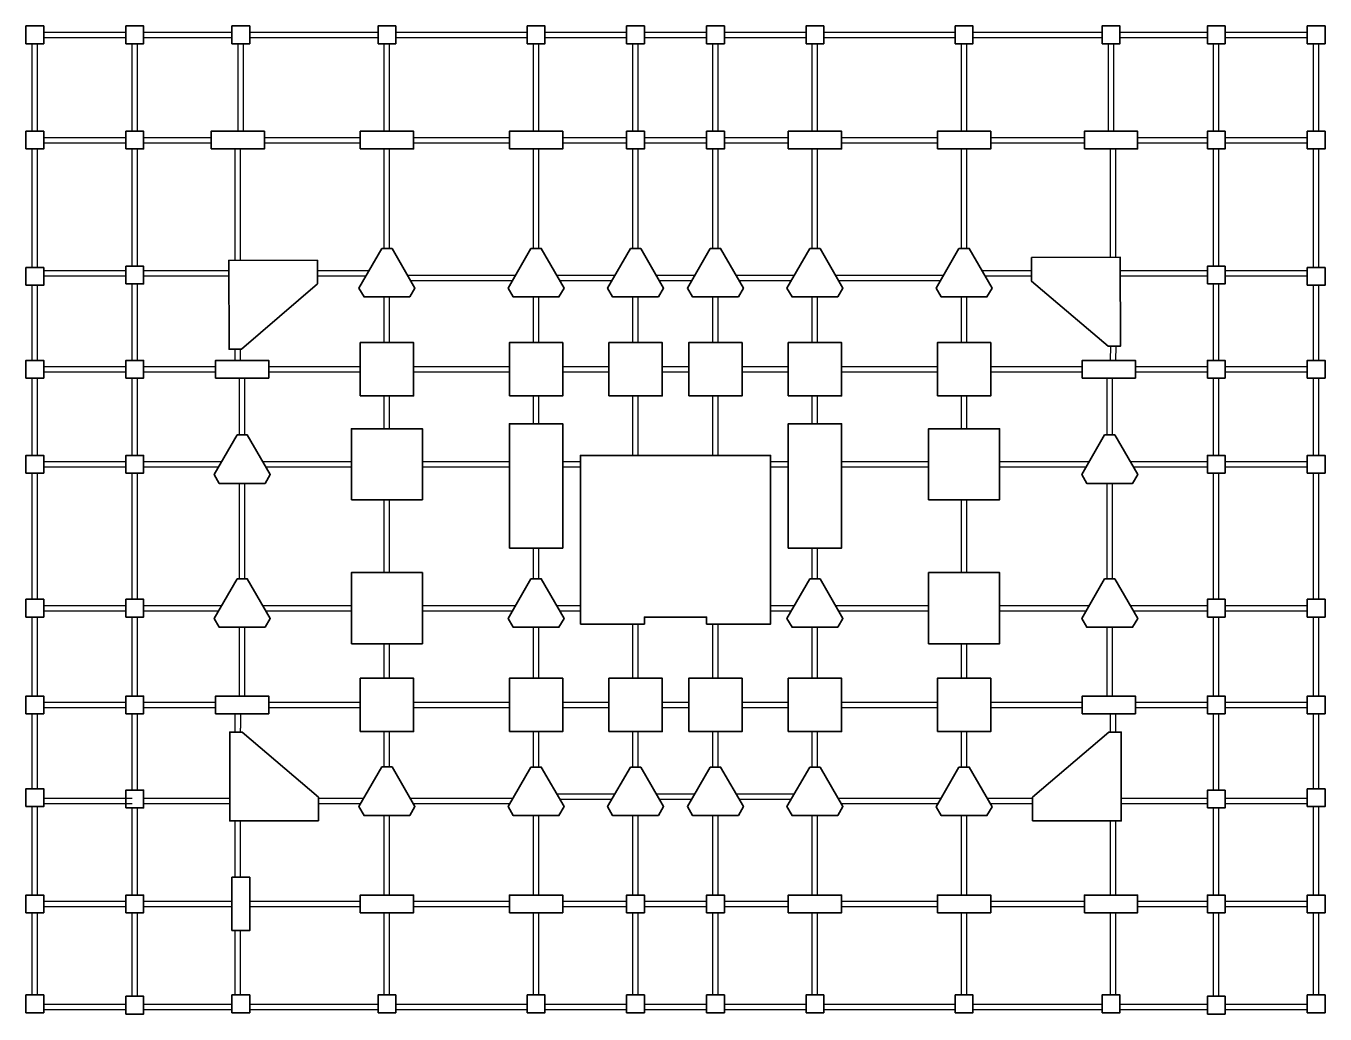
# Model space of a CAD drawing. Header units: millimetres. Extents: x -8252 to 341964, y -299084 to 206355.
# Drawn here: x 146608 to 219758, y -299084 to -243459 of the extents above; entities that cross this region are included whole.
import ezdxf

# ---------------------------------------------------------------- set-up
doc = ezdxf.new("R2010")
doc.units = ezdxf.units.MM
doc.header["$LTSCALE"] = 500
for name, color, linetype, lineweight in [('fb', 7, 'Continuous', 35), ('s117', 4, 'Continuous', 25), ('s121', 2, 'Continuous', 35)]:
    doc.layers.add(name, color=color, linetype=linetype, lineweight=lineweight)

msp = doc.modelspace()

# ---------------------------------------------------------------- linework, layer by layer
at = {"layer": 'fb'}
msp.add_lwpolyline([(177833.088, -277133.577), (181433.088, -277133.577), (181433.088, -276733.577), (184933.088, -276733.577), (184933.088, -277133.577), (188533.088, -277133.577), (188533.088, -267633.577), (177833.088, -267633.577), (177833.088, -277133.577)], dxfattribs=at)
at = {"layer": 's117'}
for p, q in [((147608.088, -243808.577), (152233.088, -243808.577)), ((147608.088, -244108.577), (152233.088, -244108.577)), ((153233.088, -243808.577), (158208.088, -243808.577)), ((153233.088, -244108.577), (158208.088, -244108.577)), ((159208.088, -243808.577), (166433.274, -243808.577)), ((159208.088, -244108.577), (166433.274, -244108.577)), ((167433.274, -243808.577), (174833.088, -243808.577)), ((167433.274, -244108.577), (174833.088, -244108.577)), ((175833.088, -243808.577), (180433.088, -243808.577)), ((175833.088, -244108.577), (180433.088, -244108.577)), ((181433.088, -243808.577), (184933.088, -243808.577)), ((181433.088, -244108.577), (184933.088, -244108.577)), ((185933.088, -243808.577), (190533.088, -243808.577)), ((185933.088, -244108.577), (190533.088, -244108.577)), ((191533.088, -243808.577), (198933.088, -243808.577)), ((191533.088, -244108.577), (198933.088, -244108.577)), ((199933.088, -243808.577), (207208.088, -243808.577)), ((199933.088, -244108.577), (207208.088, -244108.577)), ((208208.088, -243808.577), (213133.088, -243808.577)), ((208208.088, -244108.577), (213133.088, -244108.577)), ((214133.088, -243808.577), (218758.088, -243808.577)), ((214133.088, -244108.577), (218758.088, -244108.577)), ((146958.088, -249383.577), (146958.088, -244458.577)), ((147258.088, -249383.577), (147258.088, -244458.577)), ((152583.088, -249383.577), (152583.088, -244458.577)), ((152883.088, -249383.577), (152883.088, -244458.577)), ((158558.088, -249383.577), (158558.088, -244458.577)), ((158858.088, -249383.577), (158858.088, -244458.577)), ((166783.196, -249383.577), (166783.265, -244458.577)), ((167083.196, -249383.577), (167083.265, -244458.577)), ((175183.088, -249383.577), (175183.088, -244458.577)), ((175483.088, -249383.577), (175483.088, -244458.577)), ((180783.088, -249383.577), (180783.088, -244458.577)), ((181083.088, -249383.577), (181083.088, -244458.577)), ((185283.088, -249383.577), (185283.088, -244458.577)), ((185583.088, -249383.577), (185583.088, -244458.577)), ((190883.088, -249383.577), (190883.088, -244458.577)), ((191183.088, -249383.577), (191183.088, -244458.577)), ((199283.088, -249383.577), (199283.088, -244458.577)), ((199583.088, -249383.577), (199583.088, -244458.577)), ((207558.088, -249383.577), (207558.088, -244458.577)), ((207858.088, -249383.577), (207858.088, -244458.577)), ((213483.088, -249383.577), (213483.088, -244458.577)), ((213783.088, -249383.577), (213783.088, -244458.577)), ((219108.088, -249383.577), (219108.088, -244458.577)), ((219408.088, -249383.577), (219408.088, -244458.577)), ((147608.088, -249733.577), (152233.088, -249733.577)), ((147608.088, -250033.577), (152233.088, -250033.577)), ((153233.088, -249733.577), (157033.088, -249733.577)), ((153233.088, -250033.577), (157033.088, -250033.577)), ((160033.088, -249733.577), (165433.19, -249733.577)), ((160033.088, -250033.577), (165433.19, -250033.577)), ((168433.19, -249733.577), (173833.088, -249733.577)), ((168433.19, -250033.577), (173833.088, -250033.577)), ((176833.088, -249733.577), (180433.088, -249733.577)), ((176833.088, -250033.577), (180433.088, -250033.577)), ((181433.088, -249733.577), (184933.088, -249733.577)), ((181433.088, -250033.577), (184933.088, -250033.577)), ((185933.088, -249733.577), (189533.088, -249733.577)), ((185933.088, -250033.577), (189533.088, -250033.577)), ((192533.088, -249733.577), (197933.088, -249733.577)), ((192533.088, -250033.577), (197933.088, -250033.577)), ((200933.088, -249733.577), (206208.088, -249733.577)), ((200933.088, -250033.577), (206208.088, -250033.577)), ((209208.088, -249733.577), (213133.088, -249733.577)), ((209208.088, -250033.577), (213133.088, -250033.577)), ((214133.088, -249733.577), (218758.088, -249733.577)), ((214133.088, -250033.577), (218758.088, -250033.577)), ((146958.088, -257058.577), (146958.088, -250383.577)), ((147258.088, -257058.577), (147258.088, -250383.577)), ((152583.088, -256983.577), (152583.088, -250383.577)), ((152883.088, -256983.577), (152883.088, -250383.577)), ((158383.088, -256653.983), (158383.088, -250383.577)), ((158683.088, -256652.925), (158683.088, -250383.577)), ((166783.107, -255978.877), (166783.183, -250383.577)), ((167083.107, -255978.877), (167083.183, -250383.577)), ((175183.088, -255978.877), (175183.088, -250383.577)), ((175483.088, -255978.877), (175483.088, -250383.577)), ((180783.088, -255978.877), (180783.088, -250383.577)), ((181083.088, -255978.877), (181083.088, -250383.577)), ((185283.088, -255978.877), (185283.088, -250383.577)), ((185583.088, -255978.877), (185583.088, -250383.577)), ((190883.088, -255978.877), (190883.088, -250383.577)), ((191183.088, -255978.877), (191183.088, -250383.577)), ((199283.088, -255978.877), (199283.088, -250383.577)), ((199583.088, -255978.877), (199583.088, -250383.577)), ((207683.088, -256480.136), (207683.088, -250383.577)), ((207983.088, -256479.078), (207983.088, -250383.577)), ((213483.088, -256983.577), (213483.088, -250383.577)), ((213783.088, -256983.577), (213783.088, -250383.577)), ((219108.088, -257058.577), (219108.088, -250383.577)), ((219408.088, -257058.577), (219408.088, -250383.577)), ((147608.088, -257233.577), (152233.088, -257233.577)), ((153233.088, -257233.577), (158028.954, -257233.577)), ((163032.884, -257233.276), (165920.057, -257233.498)), ((168090.502, -257483.577), (174175.675, -257483.577)), ((176490.502, -257483.577), (179775.675, -257483.577)), ((182090.503, -257483.577), (184275.673, -257483.577)), ((186590.503, -257483.577), (189875.673, -257483.577)), ((192190.503, -257483.577), (198275.673, -257483.577)), ((200446.105, -257233.473), (203229.531, -257233.189)), ((208230.329, -257233.577), (213133.088, -257233.577)), ((214133.088, -257233.577), (218758.088, -257233.577)), ((146958.088, -262283.577), (146958.088, -258058.577)), ((147258.088, -262283.577), (147258.088, -258058.577)), ((147608.088, -257533.577), (152233.088, -257533.577)), ((152583.088, -262283.577), (152583.088, -257983.577)), ((152883.088, -262283.577), (152883.088, -257983.577)), ((153233.088, -257533.577), (158030.012, -257533.577)), ((163032.861, -257533.276), (165746.86, -257533.485)), ((168263.706, -257783.577), (174002.47, -257783.577)), ((176663.706, -257783.577), (179602.47, -257783.577)), ((182263.708, -257783.577), (184102.468, -257783.577)), ((186763.708, -257783.577), (189702.468, -257783.577)), ((192363.708, -257783.577), (198102.468, -257783.577)), ((200619.3, -257533.455), (203230.72, -257533.189)), ((208231.387, -257533.577), (213133.088, -257533.577)), ((213483.088, -262283.577), (213483.088, -257983.577)), ((213783.088, -262283.577), (213783.088, -257983.577)), ((214133.088, -257533.577), (218758.088, -257533.577)), ((219108.088, -262283.577), (219108.088, -258058.577)), ((219408.088, -262283.577), (219408.088, -258058.577)), ((166783.088, -261283.577), (166783.088, -258710.928)), ((167083.088, -261283.577), (167083.088, -258710.928)), ((175183.088, -261283.577), (175183.088, -258710.928)), ((175483.088, -261283.577), (175483.088, -258710.928)), ((180783.088, -261283.577), (180783.088, -258710.928)), ((181083.088, -261283.577), (181083.088, -258710.928)), ((185283.088, -261283.577), (185283.088, -258710.928)), ((185583.088, -261283.577), (185583.088, -258710.928)), ((190883.088, -261283.577), (190883.088, -258710.928)), ((191183.088, -261283.577), (191183.088, -258710.928)), ((199283.088, -261283.577), (199283.088, -258710.928)), ((199583.088, -261283.577), (199583.088, -258710.928)), ((158384.343, -262283.577), (158385.926, -261653.803)), ((158684.345, -262283.577), (158685.93, -261652.745)), ((207686.654, -262283.577), (207692.392, -261479.934)), ((207986.661, -262283.577), (207992.407, -261478.876)), ((146958.088, -267633.577), (146958.088, -263283.577)), ((147258.088, -267633.577), (147258.088, -263283.577)), ((147608.088, -262633.577), (152233.088, -262633.577)), ((147608.088, -262933.577), (152233.088, -262933.577)), ((152583.088, -267633.577), (152583.088, -263283.577)), ((152883.088, -267633.577), (152883.088, -263283.577)), ((153233.088, -262633.577), (157283.088, -262633.577)), ((153233.088, -262933.577), (157283.088, -262933.577)), ((158633.088, -266478.876), (158633.088, -263283.577)), ((158933.088, -266478.876), (158933.088, -263283.577)), ((160283.088, -262633.577), (165433.088, -262633.577)), ((160283.088, -262933.577), (165433.088, -262933.577)), ((168433.088, -262633.577), (173833.088, -262633.577)), ((168433.088, -262933.577), (173833.088, -262933.577)), ((176833.088, -262633.577), (179433.088, -262633.577)), ((176833.088, -262933.577), (179433.088, -262933.577)), ((182433.088, -262633.577), (183933.088, -262633.577)), ((182433.088, -262933.577), (183933.088, -262933.577)), ((186933.088, -262633.577), (189533.088, -262633.577)), ((186933.088, -262933.577), (189533.088, -262933.577)), ((192533.088, -262633.577), (197933.088, -262633.577)), ((192533.088, -262933.577), (197933.088, -262933.577)), ((200933.088, -262633.577), (206083.088, -262633.577)), ((200933.088, -262933.577), (206083.088, -262933.577)), ((207483.088, -266478.876), (207483.088, -263283.577)), ((207783.088, -266478.876), (207783.088, -263283.577)), ((209083.088, -262633.577), (213133.088, -262633.577)), ((209083.088, -262933.577), (213133.088, -262933.577)), ((213483.088, -267633.577), (213483.088, -263283.577)), ((213783.088, -267633.577), (213783.088, -263283.577)), ((214133.088, -262633.577), (218758.088, -262633.577)), ((214133.088, -262933.577), (218758.088, -262933.577)), ((219108.088, -267633.577), (219108.088, -263283.577)), ((219408.088, -267633.577), (219408.088, -263283.577)), ((166783.088, -266133.577), (166783.088, -264283.577)), ((167083.088, -266133.577), (167083.088, -264283.577)), ((175183.088, -265854.108), (175183.088, -264283.577)), ((175483.088, -265854.108), (175483.088, -264283.577)), ((180783.088, -267633.577), (180783.088, -264283.577)), ((181083.088, -267633.577), (181083.088, -264283.577)), ((185283.088, -267633.577), (185283.088, -264283.577)), ((185583.088, -267633.577), (185583.088, -264283.577)), ((190883.088, -265854.108), (190883.088, -264283.577)), ((191183.088, -265854.108), (191183.088, -264283.577)), ((199283.088, -266133.577), (199283.088, -264283.577)), ((199583.088, -266133.577), (199583.088, -264283.577)), ((147608.088, -267983.577), (152233.088, -267983.577)), ((147608.088, -268283.577), (152233.088, -268283.577)), ((153233.088, -267983.577), (157625.675, -267983.577)), ((153233.088, -268283.577), (157452.47, -268283.577)), ((159940.503, -267983.577), (164933.088, -267983.577)), ((160113.708, -268283.577), (164933.088, -268283.577)), ((168933.088, -267983.577), (173833.088, -267983.577)), ((168933.088, -268283.577), (173833.088, -268283.577)), ((176833.088, -267983.577), (177833.088, -267983.577)), ((176833.088, -268283.577), (177833.088, -268283.577)), ((188533.088, -267983.577), (189533.088, -267983.577)), ((188533.088, -268283.577), (189533.088, -268283.577)), ((192533.088, -267983.577), (197433.088, -267983.577)), ((192533.088, -268283.577), (197433.088, -268283.577)), ((201433.088, -267983.577), (206475.673, -267983.577)), ((201433.088, -268283.577), (206302.468, -268283.577)), ((208790.504, -267983.577), (213133.088, -267983.577)), ((208963.709, -268283.577), (213133.088, -268283.577)), ((214133.088, -267983.577), (218758.088, -267983.577)), ((214133.088, -268283.577), (218758.088, -268283.577)), ((146958.088, -275733.577), (146958.088, -268633.577)), ((147258.088, -275733.577), (147258.088, -268633.577)), ((152583.088, -275733.577), (152583.088, -268633.577)), ((152883.088, -275733.577), (152883.088, -268633.577)), ((213483.088, -275733.577), (213483.088, -268633.577)), ((213783.088, -275733.577), (213783.088, -268633.577)), ((219108.088, -275733.577), (219108.088, -268633.577)), ((219408.088, -275733.577), (219408.088, -268633.577)), ((158633.088, -274578.876), (158633.088, -269210.927)), ((158933.088, -274578.876), (158933.088, -269210.927)), ((207483.088, -274578.876), (207483.088, -269210.927)), ((207783.088, -274578.876), (207783.088, -269210.927)), ((166783.088, -274233.577), (166783.088, -270133.577)), ((167083.088, -274233.577), (167083.088, -270133.577)), ((199283.088, -274233.577), (199283.088, -270133.577)), ((199583.088, -274233.577), (199583.088, -270133.577)), ((175183.088, -274578.876), (175183.088, -272854.108)), ((175483.088, -274578.876), (175483.088, -272854.108)), ((190883.088, -274578.876), (190883.088, -272854.108)), ((191183.088, -274578.876), (191183.088, -272854.108)), ((147608.088, -276083.577), (152233.088, -276083.577)), ((147608.088, -276383.577), (152233.088, -276383.577)), ((153233.088, -276083.577), (157625.675, -276083.577)), ((153233.088, -276383.577), (157452.47, -276383.577)), ((159940.503, -276083.577), (164933.088, -276083.577)), ((160113.708, -276383.577), (164933.088, -276383.577)), ((168933.088, -276083.577), (174175.674, -276083.577)), ((168933.088, -276383.577), (174002.47, -276383.577)), ((176490.503, -276083.577), (177833.088, -276083.577)), ((176663.708, -276383.577), (177833.088, -276383.577)), ((188533.088, -276083.577), (189875.673, -276083.577)), ((188533.088, -276383.577), (189702.468, -276383.577)), ((192190.504, -276083.577), (197433.088, -276083.577)), ((192363.709, -276383.577), (197433.088, -276383.577)), ((201433.088, -276083.577), (206475.673, -276083.577)), ((201433.088, -276383.577), (206302.468, -276383.577)), ((208790.504, -276083.577), (213133.088, -276083.577)), ((208963.709, -276383.577), (213133.088, -276383.577)), ((214133.088, -276083.577), (218758.088, -276083.577)), ((214133.088, -276383.577), (218758.088, -276383.577)), ((146958.088, -281183.577), (146958.088, -276733.577)), ((147258.088, -281183.577), (147258.088, -276733.577)), ((152583.088, -281183.577), (152583.088, -276733.577)), ((152883.088, -281183.577), (152883.088, -276733.577)), ((180783.088, -280183.577), (180783.088, -277133.577)), ((181083.088, -280183.577), (181083.088, -277133.577)), ((185283.088, -280183.577), (185283.088, -277133.577)), ((185583.088, -280183.577), (185583.088, -277133.577)), ((213483.088, -281183.577), (213483.088, -276733.577)), ((213783.088, -281183.577), (213783.088, -276733.577)), ((219108.088, -281183.577), (219108.088, -276733.577)), ((219408.088, -281183.577), (219408.088, -276733.577)), ((158633.088, -281183.577), (158633.088, -277310.927)), ((158933.088, -281183.577), (158933.088, -277310.927)), ((175183.088, -280183.577), (175183.088, -277310.927)), ((175483.088, -280183.577), (175483.088, -277310.927)), ((190883.088, -280183.577), (190883.088, -277310.927)), ((191183.088, -280183.577), (191183.088, -277310.927)), ((207483.088, -281183.577), (207483.088, -277310.927)), ((207783.088, -281183.577), (207783.088, -277310.927)), ((166783.088, -280183.577), (166783.088, -278233.577)), ((167083.088, -280183.577), (167083.088, -278233.577)), ((199283.088, -280183.577), (199283.088, -278233.577)), ((199583.088, -280183.577), (199583.088, -278233.577)), ((147608.088, -281533.577), (152233.088, -281533.577)), ((153233.088, -281533.577), (157283.088, -281533.577)), ((160283.088, -281533.577), (165433.088, -281533.577)), ((168433.088, -281533.577), (173833.088, -281533.577)), ((176833.088, -281533.577), (179433.088, -281533.577)), ((182433.088, -281533.577), (183933.088, -281533.577)), ((186933.088, -281533.577), (189533.088, -281533.577)), ((192533.088, -281533.577), (197933.088, -281533.577)), ((200933.088, -281533.577), (206083.088, -281533.577)), ((209083.088, -281533.577), (213133.088, -281533.577)), ((214133.088, -281533.577), (218758.088, -281533.577)), ((146958.088, -286405.577), (146958.088, -282183.577)), ((147258.088, -286405.577), (147258.088, -282183.577)), ((147608.088, -281833.577), (152233.088, -281833.577)), ((152583.088, -286480.577), (152583.088, -282183.577)), ((152883.088, -286480.577), (152883.088, -282183.577)), ((153233.088, -281833.577), (157283.088, -281833.577)), ((158383.088, -282983.577), (158383.088, -282183.577)), ((158683.088, -282183.577), (158683.088, -282983.857)), ((160283.088, -281833.577), (165433.088, -281833.577)), ((168433.088, -281833.577), (173833.088, -281833.577)), ((176833.088, -281833.577), (179433.088, -281833.577)), ((182433.088, -281833.577), (183933.088, -281833.577)), ((186933.088, -281833.577), (189533.088, -281833.577)), ((192533.088, -281833.577), (197933.088, -281833.577)), ((200933.088, -281833.577), (206083.088, -281833.577)), ((207685.587, -283213.802), (207683.905, -282183.577)), ((207985.587, -283213.802), (207983.906, -282183.577)), ((209083.088, -281833.577), (213133.088, -281833.577)), ((213483.088, -286484.577), (213483.088, -282183.577)), ((213783.088, -286484.577), (213783.088, -282183.577)), ((214133.088, -281833.577), (218758.088, -281833.577)), ((219108.088, -286409.577), (219108.088, -282183.577)), ((219408.088, -286409.577), (219408.088, -282183.577)), ((158382.657, -283213.802), (158383.088, -282983.436)), ((158682.658, -283213.802), (158683.088, -282983.717)), ((166783.088, -285176.876), (166783.088, -283183.577)), ((167083.088, -285176.876), (167083.088, -283183.577)), ((175183.088, -285177.876), (175183.088, -283183.577)), ((175483.088, -285177.876), (175483.088, -283183.577)), ((180783.088, -285177.876), (180783.088, -283183.577)), ((181083.088, -285177.876), (181083.088, -283183.577)), ((185283.088, -285177.876), (185283.088, -283183.577)), ((185583.088, -285177.876), (185583.088, -283183.577)), ((190883.088, -285177.876), (190883.088, -283183.577)), ((191183.088, -285177.876), (191183.088, -283183.577)), ((199283.088, -285178.876), (199283.088, -283183.577)), ((199583.088, -285178.876), (199583.088, -283183.577)), ((176490.503, -286682.577), (179775.674, -286682.577)), ((182090.504, -286682.577), (184275.673, -286682.577)), ((186590.504, -286682.577), (189875.673, -286682.577)), ((146958.088, -292383.577), (146958.088, -287405.577)), ((147258.088, -292383.577), (147258.088, -287405.577)), ((147608.088, -286933.577), (152583.088, -286933.577)), ((147608.088, -287233.577), (152583.088, -287233.577)), ((153233.088, -286933.577), (158082.557, -286933.577)), ((153233.088, -287233.577), (158082.557, -287233.577)), ((163083.085, -286931.642), (165630.56, -286932.922)), ((163083.216, -287231.642), (165457.405, -287232.835)), ((168235.995, -286933.577), (174030.759, -286933.577)), ((168409.2, -287233.577), (173857.554, -287233.577)), ((176663.708, -286982.577), (179602.469, -286982.577)), ((182263.709, -286982.577), (184102.468, -286982.577)), ((186763.709, -286982.577), (189702.468, -286982.577)), ((192335.419, -286933.577), (198131.335, -286933.577)), ((192508.624, -287233.577), (197958.13, -287233.577)), ((200734.887, -286933.655), (203283.09, -286933.808)), ((200908.098, -287233.665), (203282.96, -287233.808)), ((208283.62, -286933.577), (213133.088, -286933.577)), ((208283.62, -287233.577), (213133.088, -287233.577)), ((214133.088, -286933.577), (218758.088, -286933.577)), ((214133.088, -287233.577), (218758.088, -287233.577)), ((219108.088, -292383.577), (219108.088, -287409.577)), ((219408.088, -292383.577), (219408.088, -287409.577)), ((152583.088, -292383.577), (152583.088, -287480.577)), ((152883.088, -292383.577), (152883.088, -287480.577)), ((166783.088, -292383.577), (166783.088, -287908.927)), ((167083.088, -292383.577), (167083.088, -287908.927)), ((175183.088, -292383.577), (175183.088, -287909.927)), ((175483.088, -292383.577), (175483.088, -287909.927)), ((180783.088, -292383.577), (180783.088, -287909.927)), ((181083.088, -292383.577), (181083.088, -287909.927)), ((185283.088, -292383.577), (185283.088, -287909.927)), ((185583.088, -292383.577), (185583.088, -287909.927)), ((190883.088, -292383.577), (190883.088, -287909.927)), ((191183.088, -292383.577), (191183.088, -287909.927)), ((199283.088, -292383.577), (199283.088, -287910.927)), ((199583.088, -292383.577), (199583.088, -287910.927)), ((213483.088, -292383.577), (213483.088, -287484.577)), ((213783.088, -292383.577), (213783.088, -287484.577)), ((158383.088, -291383.577), (158383.088, -288213.602)), ((158683.088, -291383.577), (158683.088, -288213.602)), ((207683.088, -292383.577), (207683.088, -288213.602)), ((207983.088, -292383.577), (207983.088, -288213.602)), ((147608.088, -292733.577), (152233.088, -292733.577)), ((147608.088, -293033.577), (152233.088, -293033.577)), ((153233.088, -292733.577), (158208.088, -292733.577)), ((153233.088, -293033.577), (158208.088, -293033.577)), ((159208.088, -292733.577), (165433.088, -292733.577)), ((159208.088, -293033.577), (165433.088, -293033.577)), ((168433.088, -292733.577), (173833.088, -292733.577)), ((168433.088, -293033.577), (173833.088, -293033.577)), ((176833.088, -292733.577), (180433.088, -292733.577)), ((176833.088, -293033.577), (180433.088, -293033.577)), ((181433.088, -292733.577), (184933.088, -292733.577)), ((181433.088, -293033.577), (184933.088, -293033.577)), ((185933.088, -292733.577), (189533.088, -292733.577)), ((185933.088, -293033.577), (189533.088, -293033.577)), ((192533.088, -292733.577), (197933.088, -292733.577)), ((192533.088, -293033.577), (197933.088, -293033.577)), ((200933.088, -292733.577), (206208.088, -292733.577)), ((200933.088, -293033.577), (206208.088, -293033.577)), ((209208.088, -292733.577), (213133.088, -292733.577)), ((209208.088, -293033.577), (213133.088, -293033.577)), ((214133.088, -292733.577), (218758.088, -292733.577)), ((214133.088, -293033.577), (218758.088, -293033.577)), ((146958.088, -298008.577), (146958.088, -293383.577)), ((147258.088, -298008.577), (147258.088, -293383.577)), ((152583.088, -298083.577), (152583.088, -293383.577)), ((152883.088, -298083.577), (152883.088, -293383.577)), ((166783.088, -298008.577), (166783.088, -293383.577)), ((167083.088, -298008.577), (167083.088, -293383.577)), ((175183.088, -298008.577), (175183.088, -293383.577)), ((175483.088, -298008.577), (175483.088, -293383.577)), ((180783.088, -298008.577), (180783.088, -293383.577)), ((181083.088, -298008.577), (181083.088, -293383.577)), ((185283.088, -298008.577), (185283.088, -293383.577)), ((185583.088, -298008.577), (185583.088, -293383.577)), ((190883.088, -298008.577), (190883.088, -293383.577)), ((191183.088, -298008.577), (191183.088, -293383.577)), ((199283.088, -298008.577), (199283.088, -293383.577)), ((199583.088, -298008.577), (199583.088, -293383.577)), ((207683.088, -298008.577), (207683.088, -293383.577)), ((207983.088, -298008.577), (207983.088, -293383.577)), ((213483.088, -298083.577), (213483.088, -293383.577)), ((213783.088, -298083.577), (213783.088, -293383.577)), ((219108.088, -298008.577), (219108.088, -293383.577)), ((219408.088, -298008.577), (219408.088, -293383.577)), ((158383.088, -298008.577), (158383.088, -294383.577)), ((158683.088, -298008.577), (158683.088, -294383.577)), ((147608.088, -298533.577), (152233.088, -298533.577)), ((147608.088, -298833.577), (152233.088, -298833.577)), ((153233.088, -298533.577), (158208.088, -298533.577)), ((153233.088, -298833.577), (158208.088, -298833.577)), ((159208.088, -298533.577), (166433.088, -298533.577)), ((159208.088, -298833.577), (166433.088, -298833.577)), ((167433.088, -298533.577), (174833.088, -298533.577)), ((167433.088, -298833.577), (174833.088, -298833.577)), ((175833.088, -298533.577), (180433.088, -298533.577)), ((175833.088, -298833.577), (180433.088, -298833.577)), ((181433.088, -298533.577), (184933.088, -298533.577)), ((181433.088, -298833.577), (184933.088, -298833.577)), ((185933.088, -298533.577), (190533.088, -298533.577)), ((185933.088, -298833.577), (190533.088, -298833.577)), ((191533.088, -298533.577), (198933.088, -298533.577)), ((191533.088, -298833.577), (198933.088, -298833.577)), ((199933.088, -298533.577), (207208.088, -298533.577)), ((199933.088, -298833.577), (207208.088, -298833.577)), ((208208.088, -298533.577), (213133.088, -298533.577)), ((208208.088, -298833.577), (213133.088, -298833.577)), ((214133.088, -298533.577), (218758.088, -298533.577)), ((214133.088, -298833.577), (218758.088, -298833.577))]:
    msp.add_line(p, q, dxfattribs=at)
at = {"layer": 's121'}
msp.add_line((163027.969, -256637.603), (163027.969, -257964.811), dxfattribs=at)
for points in [[(146608.088, -244458.577), (147608.088, -244458.577), (147608.088, -243458.577), (146608.088, -243458.577)], [(152233.088, -244458.577), (153233.088, -244458.577), (153233.088, -243458.577), (152233.088, -243458.577)], [(158208.088, -244458.577), (159208.088, -244458.577), (159208.088, -243458.577), (158208.088, -243458.577)], [(166433.274, -244458.577), (167433.274, -244458.577), (167433.274, -243458.577), (166433.274, -243458.577)], [(174833.088, -244458.577), (175833.088, -244458.577), (175833.088, -243458.577), (174833.088, -243458.577)], [(180433.088, -244458.577), (181433.088, -244458.577), (181433.088, -243458.577), (180433.088, -243458.577)], [(184933.088, -244458.577), (185933.088, -244458.577), (185933.088, -243458.577), (184933.088, -243458.577)], [(190533.088, -244458.577), (191533.088, -244458.577), (191533.088, -243458.577), (190533.088, -243458.577)], [(198933.088, -244458.577), (199933.088, -244458.577), (199933.088, -243458.577), (198933.088, -243458.577)], [(207208.088, -244458.577), (208208.088, -244458.577), (208208.088, -243458.577), (207208.088, -243458.577)], [(213133.088, -244458.577), (214133.088, -244458.577), (214133.088, -243458.577), (213133.088, -243458.577)], [(218758.088, -244458.577), (219758.088, -244458.577), (219758.088, -243458.577), (218758.088, -243458.577)], [(146608.088, -250383.577), (147608.088, -250383.577), (147608.088, -249383.577), (146608.088, -249383.577)], [(152233.088, -250383.577), (153233.088, -250383.577), (153233.088, -249383.577), (152233.088, -249383.577)], [(157033.088, -250383.577), (160033.088, -250383.577), (160033.088, -249383.577), (157033.088, -249383.577)], [(165433.19, -250383.577), (168433.19, -250383.577), (168433.19, -249383.577), (165433.19, -249383.577)], [(173833.088, -250383.577), (176833.088, -250383.577), (176833.088, -249383.577), (173833.088, -249383.577)], [(180433.088, -250383.577), (181433.088, -250383.577), (181433.088, -249383.577), (180433.088, -249383.577)], [(184933.088, -250383.577), (185933.088, -250383.577), (185933.088, -249383.577), (184933.088, -249383.577)], [(189533.088, -250383.577), (192533.088, -250383.577), (192533.088, -249383.577), (189533.088, -249383.577)], [(197933.088, -250383.577), (200933.088, -250383.577), (200933.088, -249383.577), (197933.088, -249383.577)], [(206208.088, -250383.577), (209208.088, -250383.577), (209208.088, -249383.577), (206208.088, -249383.577)], [(213133.088, -250383.577), (214133.088, -250383.577), (214133.088, -249383.577), (213133.088, -249383.577)], [(218758.088, -250383.577), (219758.088, -250383.577), (219758.088, -249383.577), (218758.088, -249383.577)], [(166644.412, -255978.877), (165355.738, -258210.928), (165644.412, -258710.928), (168221.764, -258710.928), (168510.438, -258210.928), (167221.764, -255978.877)], [(175044.412, -255978.877), (173755.738, -258210.928), (174044.412, -258710.928), (176621.764, -258710.928), (176910.438, -258210.928), (175621.764, -255978.877)], [(180644.412, -255978.877), (179355.738, -258210.928), (179644.412, -258710.928), (182221.764, -258710.928), (182510.44, -258210.928), (181221.764, -255978.877)], [(185144.412, -255978.877), (183855.737, -258210.928), (184144.412, -258710.928), (186721.764, -258710.928), (187010.44, -258210.928), (185721.764, -255978.877)], [(190744.412, -255978.877), (189455.737, -258210.928), (189744.412, -258710.928), (192321.764, -258710.928), (192610.44, -258210.928), (191321.764, -255978.877)], [(199144.412, -255978.877), (197855.737, -258210.928), (198144.412, -258710.928), (200721.764, -258710.928), (201010.44, -258210.928), (199721.764, -255978.877)], [(163027.969, -256637.603), (158026.915, -256655.239), (158044.545, -261655.007), (158751.648, -261652.514), (163032.088, -257969.598)], [(203226.611, -256495.851), (208227.665, -256478.215), (208245.296, -261477.984), (207538.194, -261480.478), (203231.887, -257827.841)], [(146608.088, -258058.577), (147608.088, -258058.577), (147608.088, -257058.577), (146608.088, -257058.577)], [(152233.088, -257983.577), (153233.088, -257983.577), (153233.088, -256983.577), (152233.088, -256983.577)], [(213133.088, -257983.577), (214133.088, -257983.577), (214133.088, -256983.577), (213133.088, -256983.577)], [(218758.088, -258058.577), (219758.088, -258058.577), (219758.088, -257058.577), (218758.088, -257058.577)], [(165433.088, -264283.577), (168433.088, -264283.577), (168433.088, -261283.577), (165433.088, -261283.577)], [(173833.088, -264283.577), (176833.088, -264283.577), (176833.088, -261283.577), (173833.088, -261283.577)], [(179433.088, -264283.577), (182433.088, -264283.577), (182433.088, -261283.577), (179433.088, -261283.577)], [(183933.088, -264283.577), (186933.088, -264283.577), (186933.088, -261283.577), (183933.088, -261283.577)], [(189533.088, -264283.577), (192533.088, -264283.577), (192533.088, -261283.577), (189533.088, -261283.577)], [(197933.088, -264283.577), (200933.088, -264283.577), (200933.088, -261283.577), (197933.088, -261283.577)], [(146608.088, -263283.577), (147608.088, -263283.577), (147608.088, -262283.577), (146608.088, -262283.577)], [(152233.088, -263283.577), (153233.088, -263283.577), (153233.088, -262283.577), (152233.088, -262283.577)], [(157283.088, -263283.577), (160283.088, -263283.577), (160283.088, -262283.577), (157283.088, -262283.577)], [(206083.088, -263283.577), (209083.088, -263283.577), (209083.088, -262283.577), (206083.088, -262283.577)], [(213133.088, -263283.577), (214133.088, -263283.577), (214133.088, -262283.577), (213133.088, -262283.577)], [(218758.088, -263283.577), (219758.088, -263283.577), (219758.088, -262283.577), (218758.088, -262283.577)], [(164933.088, -270133.577), (168933.088, -270133.577), (168933.088, -266133.577), (164933.088, -266133.577)], [(173833.088, -272854.108), (176833.088, -272854.108), (176833.088, -265854.108), (173833.088, -265854.108)], [(189533.088, -272854.108), (192533.088, -272854.108), (192533.088, -265854.108), (189533.088, -265854.108)], [(197433.088, -270133.577), (201433.088, -270133.577), (201433.088, -266133.577), (197433.088, -266133.577)], [(158494.413, -266478.876), (157205.738, -268710.928), (157494.413, -269210.928), (160071.764, -269210.926), (160360.439, -268710.926), (159071.763, -266478.876)], [(207344.412, -266478.876), (206055.737, -268710.928), (206344.412, -269210.928), (208921.764, -269210.926), (209210.44, -268710.926), (207921.764, -266478.876)], [(146608.088, -268633.577), (147608.088, -268633.577), (147608.088, -267633.577), (146608.088, -267633.577)], [(152233.088, -268633.577), (153233.088, -268633.577), (153233.088, -267633.577), (152233.088, -267633.577)], [(213133.088, -268633.577), (214133.088, -268633.577), (214133.088, -267633.577), (213133.088, -267633.577)], [(218758.088, -268633.577), (219758.088, -268633.577), (219758.088, -267633.577), (218758.088, -267633.577)], [(164933.088, -278233.577), (168933.088, -278233.577), (168933.088, -274233.577), (164933.088, -274233.577)], [(197433.088, -278233.577), (201433.088, -278233.577), (201433.088, -274233.577), (197433.088, -274233.577)], [(158494.413, -274578.876), (157205.738, -276810.928), (157494.413, -277310.928), (160071.764, -277310.926), (160360.439, -276810.926), (159071.763, -274578.876)], [(175044.412, -274578.876), (173755.738, -276810.928), (174044.412, -277310.928), (176621.764, -277310.926), (176910.438, -276810.926), (175621.764, -274578.876)], [(190744.412, -274578.876), (189455.737, -276810.928), (189744.412, -277310.928), (192321.764, -277310.926), (192610.44, -276810.926), (191321.764, -274578.876)], [(207344.412, -274578.876), (206055.737, -276810.928), (206344.412, -277310.928), (208921.764, -277310.926), (209210.44, -276810.926), (207921.764, -274578.876)], [(146608.088, -276733.577), (147608.088, -276733.577), (147608.088, -275733.577), (146608.088, -275733.577)], [(152233.088, -276733.577), (153233.088, -276733.577), (153233.088, -275733.577), (152233.088, -275733.577)], [(213133.088, -276733.577), (214133.088, -276733.577), (214133.088, -275733.577), (213133.088, -275733.577)], [(218758.088, -276733.577), (219758.088, -276733.577), (219758.088, -275733.577), (218758.088, -275733.577)], [(165433.088, -283183.577), (168433.088, -283183.577), (168433.088, -280183.577), (165433.088, -280183.577)], [(173833.088, -283183.577), (176833.088, -283183.577), (176833.088, -280183.577), (173833.088, -280183.577)], [(179433.088, -283183.577), (182433.088, -283183.577), (182433.088, -280183.577), (179433.088, -280183.577)], [(183933.088, -283183.577), (186933.088, -283183.577), (186933.088, -280183.577), (183933.088, -280183.577)], [(189533.088, -283183.577), (192533.088, -283183.577), (192533.088, -280183.577), (189533.088, -280183.577)], [(197933.088, -283183.577), (200933.088, -283183.577), (200933.088, -280183.577), (197933.088, -280183.577)], [(146608.088, -282183.577), (147608.088, -282183.577), (147608.088, -281183.577), (146608.088, -281183.577)], [(152233.088, -282183.577), (153233.088, -282183.577), (153233.088, -281183.577), (152233.088, -281183.577)], [(157283.088, -282183.577), (160283.088, -282183.577), (160283.088, -281183.577), (157283.088, -281183.577)], [(206083.088, -282183.577), (209083.088, -282183.577), (209083.088, -281183.577), (206083.088, -281183.577)], [(213133.088, -282183.577), (214133.088, -282183.577), (214133.088, -281183.577), (213133.088, -281183.577)], [(218758.088, -282183.577), (219758.088, -282183.577), (219758.088, -281183.577), (218758.088, -281183.577)], [(163083.642, -288213.602), (158082.557, -288213.602), (158082.557, -283213.802), (158789.663, -283213.802), (163083.064, -286881.601)], [(203282.534, -288213.602), (208283.62, -288213.602), (208283.62, -283213.802), (207576.513, -283213.802), (203283.113, -286881.601)], [(166644.412, -285176.876), (165355.738, -287408.927), (165644.412, -287908.927), (168221.764, -287908.926), (168510.438, -287408.926), (167221.764, -285176.876)], [(175044.412, -285177.876), (173755.738, -287409.927), (174044.412, -287909.927), (176621.764, -287909.926), (176910.438, -287409.926), (175621.764, -285177.876)], [(180644.412, -285177.876), (179355.738, -287409.927), (179644.412, -287909.927), (182221.764, -287909.926), (182510.44, -287409.926), (181221.764, -285177.876)], [(185144.412, -285177.876), (183855.737, -287409.927), (184144.412, -287909.927), (186721.764, -287909.926), (187010.44, -287409.926), (185721.764, -285177.876)], [(190744.412, -285177.876), (189455.737, -287409.927), (189744.412, -287909.927), (192321.764, -287909.926), (192610.44, -287409.926), (191321.764, -285177.876)], [(199144.412, -285178.876), (197855.737, -287410.927), (198144.412, -287910.927), (200721.764, -287910.926), (201010.44, -287410.926), (199721.764, -285178.876)], [(146608.088, -287405.577), (147608.088, -287405.577), (147608.088, -286405.577), (146608.088, -286405.577)], [(152233.088, -287480.577), (153233.088, -287480.577), (153233.088, -286480.577), (152233.088, -286480.577)], [(213133.088, -287484.577), (214133.088, -287484.577), (214133.088, -286484.577), (213133.088, -286484.577)], [(218758.088, -287409.577), (219758.088, -287409.577), (219758.088, -286409.577), (218758.088, -286409.577)], [(158208.088, -294383.577), (159208.088, -294383.577), (159208.088, -291383.577), (158208.088, -291383.577)], [(146608.088, -293383.577), (147608.088, -293383.577), (147608.088, -292383.577), (146608.088, -292383.577)], [(152233.088, -293383.577), (153233.088, -293383.577), (153233.088, -292383.577), (152233.088, -292383.577)], [(165433.088, -293383.577), (168433.088, -293383.577), (168433.088, -292383.577), (165433.088, -292383.577)], [(173833.088, -293383.577), (176833.088, -293383.577), (176833.088, -292383.577), (173833.088, -292383.577)], [(180433.088, -293383.577), (181433.088, -293383.577), (181433.088, -292383.577), (180433.088, -292383.577)], [(184933.088, -293383.577), (185933.088, -293383.577), (185933.088, -292383.577), (184933.088, -292383.577)], [(189533.088, -293383.577), (192533.088, -293383.577), (192533.088, -292383.577), (189533.088, -292383.577)], [(197933.088, -293383.577), (200933.088, -293383.577), (200933.088, -292383.577), (197933.088, -292383.577)], [(206208.088, -293383.577), (209208.088, -293383.577), (209208.088, -292383.577), (206208.088, -292383.577)], [(213133.088, -293383.577), (214133.088, -293383.577), (214133.088, -292383.577), (213133.088, -292383.577)], [(218758.088, -293383.577), (219758.088, -293383.577), (219758.088, -292383.577), (218758.088, -292383.577)], [(146608.088, -299008.577), (147608.088, -299008.577), (147608.088, -298008.577), (146608.088, -298008.577)], [(152233.088, -299083.577), (153233.088, -299083.577), (153233.088, -298083.577), (152233.088, -298083.577)], [(158208.088, -299008.577), (159208.088, -299008.577), (159208.088, -298008.577), (158208.088, -298008.577)], [(166433.088, -299008.577), (167433.088, -299008.577), (167433.088, -298008.577), (166433.088, -298008.577)], [(174833.088, -299008.577), (175833.088, -299008.577), (175833.088, -298008.577), (174833.088, -298008.577)], [(180433.088, -299008.577), (181433.088, -299008.577), (181433.088, -298008.577), (180433.088, -298008.577)], [(184933.088, -299008.577), (185933.088, -299008.577), (185933.088, -298008.577), (184933.088, -298008.577)], [(190533.088, -299008.577), (191533.088, -299008.577), (191533.088, -298008.577), (190533.088, -298008.577)], [(198933.088, -299008.577), (199933.088, -299008.577), (199933.088, -298008.577), (198933.088, -298008.577)], [(207208.088, -299008.577), (208208.088, -299008.577), (208208.088, -298008.577), (207208.088, -298008.577)], [(213133.088, -299083.577), (214133.088, -299083.577), (214133.088, -298083.577), (213133.088, -298083.577)], [(218758.088, -299008.577), (219758.088, -299008.577), (219758.088, -298008.577), (218758.088, -298008.577)]]:
    msp.add_lwpolyline(points, close=True, dxfattribs=at)

doc.saveas('drawing.dxf')
